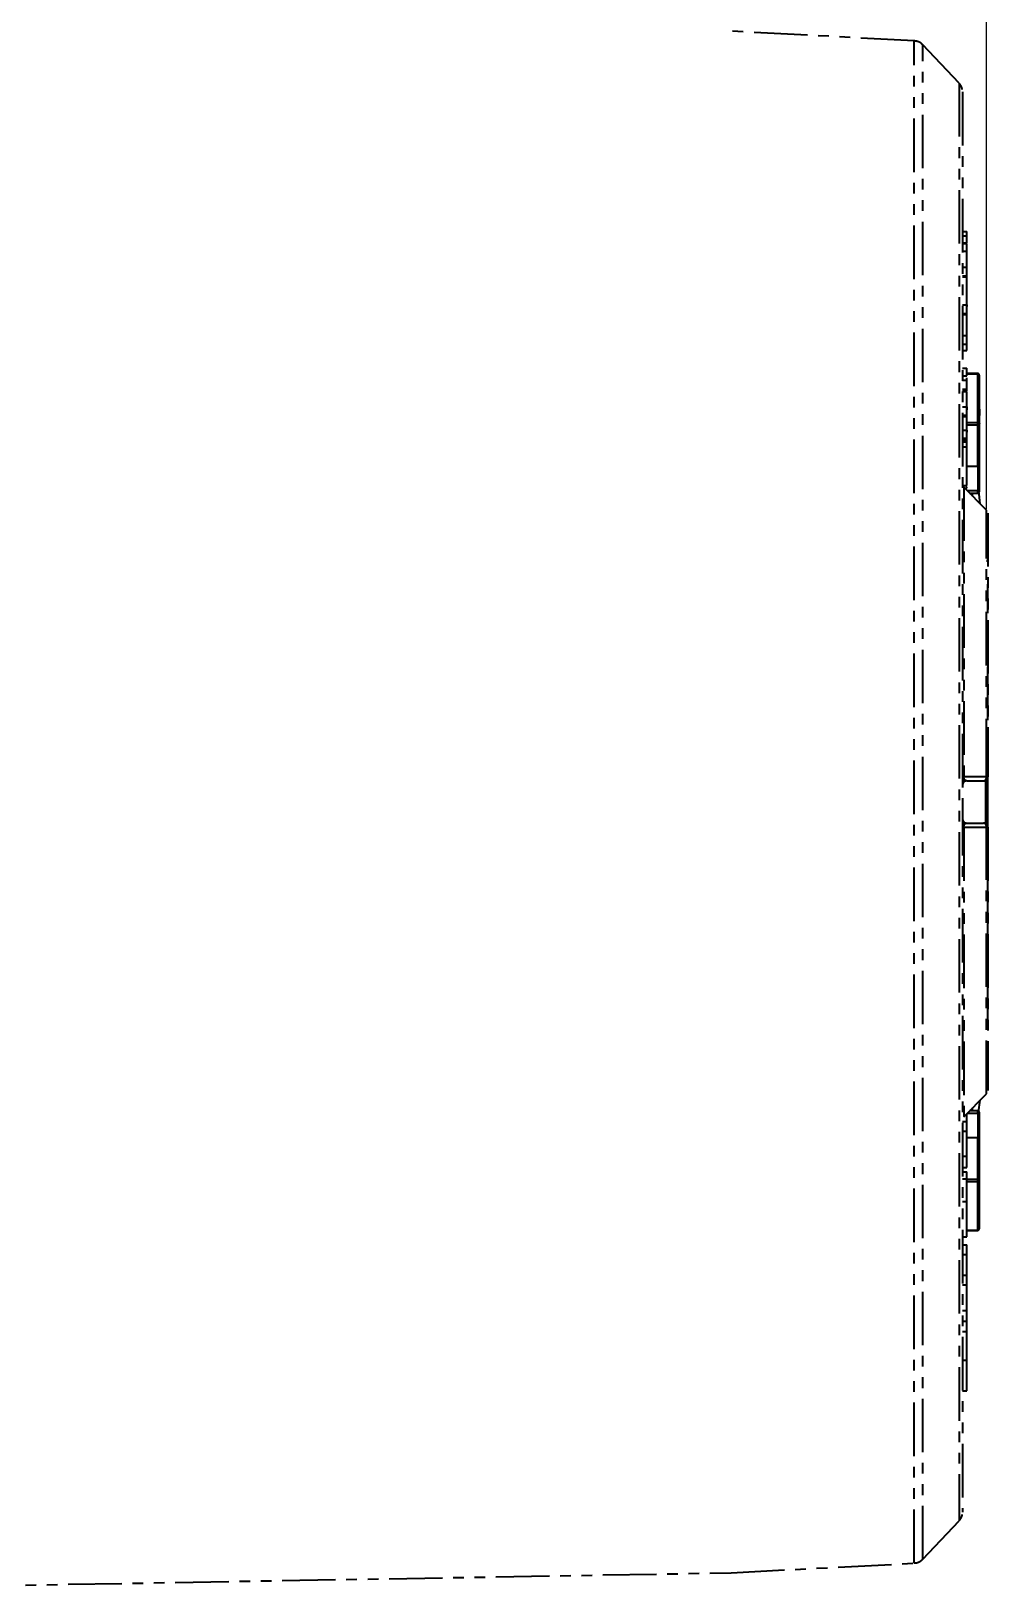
# Model space of a CAD drawing. Header units: millimetres. Extents: x 2278 to 4715, y 679 to 2402.
# Drawn here: x 3752.6 to 3866.2, y 1017 to 1202.3 of the extents above; entities that cross this region are included whole.
import ezdxf

# ---------------------------------------------------------------- set-up
doc = ezdxf.new("R2010")
doc.units = ezdxf.units.MM
doc.linetypes.add('PHANTOM', pattern=[12.7, 6.35, -1.27, 1.27, -1.27, 1.27, -1.27])
doc.layers.add('AM_5', color=3, linetype='Continuous', lineweight=25)
doc.styles.add('SLDTEXTSTYLE1', font='txt.shx', dxfattribs={"width": 0.7, "bigfont": 'gbcbig.shx'})
doc.dimstyles.new('SLDDIMSTYLE12$0', dxfattribs={"dimtxt": 12, "dimasz": 10, "dimexe": 0, "dimexo": 0.0625, "dimgap": 0.875, "dimtad": 1, "dimdec": 1, "dimlfac": 1.8, "dimrnd": 1e-09, "dimzin": 12, "dimdsep": 46, "dimtxsty": 'SLDTEXTSTYLE1', "dimcen": 0.09, "dimdle": 8.16, "dimclrd": 3, "dimclre": 3, "dimadec": 0, "dimazin": 3, "dimtfac": 1, "dimtdec": 1, "dimtofl": 0, "dimtmove": 0, "dimatfit": 3, "dimfxl": 0, "dimfrac": 2, "dimtolj": 1, "dimlwd": 5, "dimlwe": 5, "dimarcsym": 0})

# ---------------------------------------------------------------- blocks, each defined once
blk = doc.blocks.new('*D64')
at = {"layer": 'AM_5', "color": 3, "lineweight": 5, "transparency": 16777216}
blk.add_line((3690.95, 1143.67), (3690.95, 1277.53), dxfattribs=at)
at = {"layer": 'AM_5', "color": 3, "linetype": 'Continuous', "lineweight": 5, "transparency": 16777216}
for p, q in [((3700.95, 1277.53), (3856.04, 1277.53)), ((3866.04, 1145.48), (3866.04, 1277.53))]:
    blk.add_line(p, q, dxfattribs=at)
at = {"layer": 'AM_5', "color": 3, "transparency": 16777216}
for points in [[(3700.95, 1279.2), (3700.95, 1275.86), (3690.95, 1277.53)], [(3856.04, 1279.2), (3856.04, 1275.86), (3866.04, 1277.53)]]:
    blk.add_solid(points, dxfattribs=at)
at = {"layer": 'Defpoints', "color": 0, "transparency": 16777216}
for p in [(3866.04, 1277.53), (3866.04, 1145.42), (3690.95, 1143.6)]:
    blk.add_point(p, dxfattribs=at)
at = {"layer": 'AM_5', "color": 0, "transparency": 16777216, "insert": (3777.49, 1284.4), "char_height": 12, "attachment_point": 5, "style": 'SLDTEXTSTYLE1'}
blk.add_mtext('\\A1;195', dxfattribs=at)

msp = doc.modelspace()

# ---------------------------------------------------------------- linework, layer by layer
at = {"color": 7, "linetype": 'PHANTOM', "lineweight": 25}
for p, q in [((3857.437, 1201.116), (3835.708, 1202.254)), ((3862.77, 1196.094), (3858.446, 1200.65)), ((3863.182, 1178.465), (3863.682, 1178.465)), ((3863.682, 1177.955), (3863.682, 1178.465)), ((3863.182, 1177.955), (3863.682, 1177.955)), ((3863.182, 1177.125), (3863.682, 1177.125)), ((3863.182, 1177.061), (3863.682, 1177.061)), ((3863.182, 1176.167), (3863.682, 1176.167)), ((3863.682, 1177.125), (3863.682, 1177.955)), ((3863.682, 1176.167), (3863.682, 1177.061)), ((3863.182, 1174.253), (3863.682, 1174.253)), ((3863.182, 1173.231), (3863.682, 1173.231)), ((3863.182, 1173.104), (3863.682, 1173.104)), ((3863.682, 1173.231), (3863.682, 1174.253)), ((3863.682, 1173.359), (3863.682, 1173.355)), ((3863.682, 1173.104), (3863.682, 1173.231)), ((3863.682, 1169.785), (3863.682, 1173.104)), ((3863.182, 1169.785), (3863.682, 1169.785)), ((3863.182, 1168.764), (3863.682, 1168.764)), ((3863.682, 1168.764), (3863.682, 1169.785)), ((3863.682, 1168.636), (3863.682, 1168.764)), ((3863.182, 1168.636), (3863.682, 1168.636)), ((3863.682, 1166.147), (3863.682, 1168.636)), ((3863.182, 1166.147), (3863.682, 1166.147)), ((3863.182, 1165.126), (3863.682, 1165.126)), ((3863.682, 1165.126), (3863.682, 1166.147)), ((3863.682, 1164.36), (3863.682, 1165.126)), ((3863.182, 1164.36), (3863.682, 1164.36)), ((3863.182, 1162.254), (3863.682, 1162.254)), ((3863.182, 1161.36), (3863.682, 1161.36)), ((3863.682, 1161.36), (3863.682, 1162.254)), ((3864.982, 1161.625), (3863.682, 1161.625)), ((3863.682, 1161.59), (3864.982, 1161.59)), ((3863.182, 1160.849), (3863.682, 1160.849)), ((3863.182, 1159.764), (3863.682, 1159.764)), ((3863.182, 1159.573), (3863.682, 1159.573)), ((3863.182, 1159.509), (3863.682, 1159.509)), ((3863.682, 1159.764), (3863.682, 1160.849)), ((3863.682, 1159.573), (3863.682, 1159.764)), ((3863.682, 1157.658), (3863.682, 1159.509)), ((3863.182, 1157.658), (3863.682, 1157.658)), ((3863.682, 1156.701), (3863.682, 1157.658)), ((3863.182, 1156.701), (3863.682, 1156.701)), ((3863.182, 1156.509), (3863.682, 1156.509)), ((3863.682, 1156.509), (3863.682, 1156.701)), ((3863.682, 1154.914), (3863.682, 1156.509)), ((3863.682, 1155.809), (3864.982, 1155.809)), ((3865.182, 1157.4), (3865.182, 1156.635)), ((3863.182, 1154.914), (3863.682, 1154.914)), ((3863.182, 1153.956), (3863.682, 1153.956)), ((3863.682, 1155.556), (3864.982, 1155.556)), ((3863.682, 1153.956), (3863.682, 1154.914)), ((3863.682, 1153.765), (3863.682, 1153.956)), ((3864.982, 1150.623), (3864.982, 1155.556)), ((3865.182, 1150.765), (3865.182, 1155.697)), ((3863.682, 1153.765), (3863.182, 1153.765)), ((3863.182, 1153.637), (3863.682, 1153.637)), ((3863.182, 1153.51), (3863.682, 1153.51)), ((3863.182, 1152.935), (3863.682, 1152.935)), ((3863.682, 1153.637), (3863.682, 1153.765)), ((3863.682, 1153.573), (3863.682, 1153.637)), ((3863.682, 1153.51), (3863.682, 1153.573)), ((3863.682, 1152.935), (3863.682, 1153.51)), ((3863.682, 1150.623), (3864.982, 1150.623)), ((3863.182, 1148.34), (3863.682, 1148.34)), ((3866.036, 1145.421), (3863.329, 1148.128)), ((3863.436, 1148.021), (3863.682, 1148.021)), ((3863.682, 1148.021), (3863.682, 1148.184)), ((3864.982, 1147.699), (3863.758, 1147.699)), ((3864.012, 1147.445), (3864.982, 1147.445)), ((3864.015, 1147.442), (3864.982, 1147.442)), ((3864.379, 1147.078), (3864.379, 1147.442)), ((3864.382, 1147.075), (3864.382, 1147.442)), ((3864.982, 1147.442), (3864.982, 1147.445)), ((3865.085, 1147.709), (3865.043, 1147.962)), ((3866.143, 1139.407), (3866.118, 1139.334)), ((3866.137, 1139.375), (3866.155, 1139.438)), ((3866.159, 1139.45), (3866.165, 1139.474)), ((3863.329, 1113.803), (3866.036, 1113.806)), ((3863.682, 1113.275), (3865.682, 1113.275)), ((3866.036, 1113.806), (3866.036, 1114.289)), ((3866.036, 1107.744), (3863.329, 1107.746)), ((3863.561, 1108.245), (3863.682, 1108.275)), ((3863.682, 1108.275), (3865.682, 1108.275)), ((3866.036, 1106.813), (3866.036, 1107.744)), ((3866.165, 1084.926), (3866.176, 1084.928)), ((3866.118, 1082.215), (3866.143, 1082.143)), ((3866.155, 1082.112), (3866.137, 1082.175)), ((3866.182, 1081.93), (3866.158, 1082.105)), ((3866.165, 1082.076), (3866.159, 1082.1)), ((3863.329, 1073.421), (3866.036, 1076.128)), ((3864.379, 1074.107), (3864.379, 1074.471)), ((3864.382, 1074.107), (3864.382, 1074.474)), ((3865.067, 1073.967), (3865.285, 1075.377)), ((3863.182, 1072.85), (3863.682, 1072.85)), ((3863.682, 1072.85), (3863.682, 1073.775)), ((3863.682, 1071.705), (3863.682, 1072.85)), ((3863.758, 1073.85), (3864.982, 1073.85)), ((3864.982, 1074.104), (3864.011, 1074.104)), ((3864.982, 1074.107), (3864.015, 1074.107)), ((3864.982, 1074.104), (3864.982, 1074.107)), ((3863.182, 1071.705), (3863.682, 1071.705)), ((3863.682, 1068.687), (3863.682, 1071.705)), ((3864.982, 1070.926), (3863.682, 1070.926)), ((3864.982, 1065.993), (3864.982, 1070.926)), ((3865.182, 1065.852), (3865.182, 1070.784)), ((3863.682, 1068.687), (3863.182, 1068.687)), ((3863.182, 1067.399), (3863.682, 1067.399)), ((3863.182, 1066.873), (3863.682, 1066.873)), ((3863.682, 1063.911), (3863.682, 1066.873)), ((3863.182, 1066.027), (3863.682, 1066.027)), ((3863.682, 1063.351), (3863.682, 1066.027)), ((3863.682, 1065.993), (3864.982, 1065.993)), ((3863.682, 1065.74), (3864.982, 1065.74)), ((3865.182, 1062.713), (3865.182, 1065.852)), ((3863.182, 1063.351), (3863.682, 1063.351)), ((3865.182, 1060.124), (3865.182, 1062.713)), ((3863.682, 1059.958), (3864.982, 1059.958)), ((3863.682, 1059.924), (3864.982, 1059.924)), ((3863.182, 1059.167), (3863.682, 1059.167)), ((3863.182, 1058.206), (3863.682, 1058.206)), ((3863.182, 1057.064), (3863.682, 1057.064)), ((3863.682, 1054.603), (3863.682, 1057.064)), ((3863.182, 1054.603), (3863.682, 1054.603)), ((3863.682, 1053.458), (3863.682, 1054.603)), ((3863.182, 1053.458), (3863.682, 1053.458)), ((3863.682, 1050.439), (3863.682, 1053.458)), ((3863.182, 1050.439), (3863.682, 1050.439)), ((3863.182, 1049.161), (3863.682, 1049.161)), ((3863.182, 1047.916), (3863.682, 1047.916)), ((3863.182, 1044.508), (3863.682, 1044.508)), ((3863.682, 1040.895), (3863.682, 1044.508)), ((3863.182, 1040.895), (3863.682, 1040.895)), ((3858.446, 1020.899), (3862.77, 1025.456)), ((3706.182, 1017.034), (3835.708, 1019.295)), ((3835.708, 1019.295), (3857.437, 1020.434))]:
    msp.add_line(p, q, dxfattribs=at)
at = {"color": 7, "linetype": 'PHANTOM', "lineweight": 25, "flags": 128}
for points in [[(3857.437, 1020.434), (3857.437, 1020.442), (3857.437, 1020.695), (3857.437, 1021.296), (3857.437, 1022.245), (3857.437, 1023.537), (3857.437, 1025.167), (3857.437, 1027.129), (3857.437, 1029.416), (3857.437, 1032.018), (3857.437, 1034.925), (3857.437, 1038.127), (3857.437, 1041.61), (3857.437, 1045.362), (3857.437, 1049.367), (3857.437, 1053.611), (3857.437, 1058.076), (3857.437, 1062.745), (3857.437, 1067.601), (3857.437, 1072.624), (3857.437, 1077.795), (3857.437, 1083.094), (3857.437, 1088.5), (3857.437, 1093.993), (3857.437, 1099.55), (3857.437, 1105.152), (3857.437, 1110.775), (3857.437, 1116.398), (3857.437, 1121.999), (3857.437, 1127.557), (3857.437, 1133.05), (3857.437, 1138.456), (3857.437, 1143.755), (3857.437, 1148.926), (3857.437, 1153.949), (3857.437, 1158.804), (3857.437, 1163.474), (3857.437, 1167.939), (3857.437, 1172.182), (3857.437, 1176.188), (3857.437, 1179.939), (3857.437, 1183.422), (3857.437, 1186.624), (3857.437, 1189.532), (3857.437, 1192.134), (3857.437, 1194.42), (3857.437, 1196.382), (3857.437, 1198.013), (3857.437, 1199.305), (3857.437, 1200.253), (3857.437, 1200.855), (3857.437, 1201.107), (3857.437, 1201.116)], [(3858.446, 1020.899), (3858.446, 1020.911), (3858.446, 1021.183), (3858.446, 1021.817), (3858.446, 1022.808), (3858.446, 1024.153), (3858.446, 1025.847), (3858.446, 1027.883), (3858.446, 1030.253), (3858.447, 1032.947), (3858.447, 1035.954), (3858.447, 1039.262), (3858.447, 1042.858), (3858.447, 1046.728), (3858.447, 1050.855), (3858.447, 1055.224), (3858.447, 1059.816), (3858.447, 1064.613), (3858.447, 1069.596), (3858.447, 1074.745), (3858.447, 1080.039), (3858.447, 1085.457), (3858.447, 1090.977), (3858.447, 1096.576), (3858.447, 1102.233), (3858.447, 1107.924), (3858.447, 1113.626), (3858.447, 1119.317), (3858.447, 1124.973), (3858.447, 1130.573), (3858.447, 1136.092), (3858.447, 1141.51), (3858.447, 1146.804), (3858.447, 1151.953), (3858.447, 1156.936), (3858.447, 1161.734), (3858.447, 1166.326), (3858.447, 1170.695), (3858.447, 1174.822), (3858.447, 1178.691), (3858.447, 1182.288), (3858.447, 1185.596), (3858.447, 1188.603), (3858.446, 1191.297), (3858.446, 1193.666), (3858.446, 1195.702), (3858.446, 1197.396), (3858.446, 1198.742), (3858.446, 1199.733), (3858.446, 1200.366), (3858.446, 1200.639), (3858.446, 1200.65)], [(3862.77, 1196.094), (3862.77, 1196.086), (3862.77, 1195.833), (3862.77, 1195.221), (3862.77, 1194.254), (3862.77, 1192.935), (3862.77, 1191.271), (3862.77, 1189.268), (3862.77, 1186.934), (3862.77, 1184.28), (3862.77, 1181.316), (3862.77, 1178.056), (3862.77, 1174.512), (3862.77, 1170.7), (3862.77, 1166.635), (3862.77, 1162.336), (3862.77, 1157.819), (3862.77, 1153.104), (3862.771, 1148.212), (3862.771, 1143.161), (3862.771, 1137.974), (3862.771, 1132.673), (3862.771, 1127.28), (3862.771, 1121.817), (3862.771, 1116.307), (3862.771, 1110.775), (3862.771, 1105.242), (3862.771, 1099.733), (3862.771, 1094.27), (3862.771, 1088.876), (3862.771, 1083.575), (3862.771, 1078.388), (3862.771, 1073.338), (3862.77, 1068.445), (3862.77, 1063.73), (3862.77, 1059.214), (3862.77, 1054.914), (3862.77, 1050.85), (3862.77, 1047.038), (3862.77, 1043.494), (3862.77, 1040.233), (3862.77, 1037.27), (3862.77, 1034.615), (3862.77, 1032.282), (3862.77, 1030.279), (3862.77, 1028.614), (3862.77, 1027.296), (3862.77, 1026.329), (3862.77, 1025.717), (3862.77, 1025.463), (3862.77, 1025.456)], [(3864.982, 1161.59), (3864.982, 1161.607), (3864.982, 1161.619), (3864.982, 1161.624), (3864.982, 1161.625)], [(3864.982, 1155.809), (3864.982, 1156.647), (3864.982, 1157.456), (3864.982, 1158.233), (3864.982, 1158.977), (3864.982, 1159.687), (3864.982, 1160.36), (3864.982, 1160.995), (3864.982, 1161.59)], [(3864.982, 1155.809), (3865.021, 1155.807), (3865.058, 1155.801), (3865.093, 1155.79), (3865.123, 1155.776), (3865.148, 1155.759), (3865.167, 1155.74), (3865.178, 1155.719), (3865.182, 1155.697)], [(3864.982, 1155.556), (3864.982, 1155.582), (3864.982, 1155.612), (3864.982, 1155.644), (3864.982, 1155.678), (3864.982, 1155.713), (3864.982, 1155.747), (3864.982, 1155.779), (3864.982, 1155.809)], [(3864.982, 1150.623), (3864.982, 1150.325), (3864.982, 1149.996), (3864.982, 1149.64), (3864.982, 1149.265), (3864.982, 1148.876), (3864.982, 1148.481), (3864.982, 1148.086), (3864.982, 1147.699)], [(3863.329, 1148.128), (3863.329, 1148.047), (3863.329, 1147.604), (3863.329, 1146.781), (3863.329, 1145.586), (3863.329, 1144.031), (3863.329, 1142.133), (3863.329, 1139.911), (3863.329, 1137.387), (3863.329, 1134.589), (3863.329, 1131.545), (3863.329, 1128.286), (3863.329, 1124.846), (3863.329, 1121.261), (3863.329, 1117.567), (3863.329, 1113.803)], [(3864.982, 1147.504), (3864.982, 1147.523), (3864.982, 1147.545), (3864.982, 1147.569), (3864.982, 1147.594), (3864.982, 1147.62), (3864.982, 1147.646), (3864.982, 1147.673), (3864.982, 1147.699)], [(3864.982, 1147.445), (3864.982, 1147.447), (3864.982, 1147.45), (3864.982, 1147.455), (3864.982, 1147.461), (3864.982, 1147.47), (3864.982, 1147.48), (3864.982, 1147.491), (3864.982, 1147.504)], [(3865.286, 1146.171), (3865.146, 1147.311), (3865.119, 1147.496)], [(3866.036, 1114.289), (3866.036, 1117.271), (3866.036, 1120.669), (3866.036, 1123.967), (3866.036, 1127.13), (3866.036, 1130.127), (3866.036, 1132.926), (3866.036, 1135.5), (3866.036, 1137.821), (3866.036, 1139.867), (3866.036, 1141.616), (3866.036, 1143.05), (3866.036, 1144.156), (3866.036, 1144.921), (3866.036, 1145.339), (3866.036, 1145.421)], [(3865.893, 1113.321), (3865.893, 1110.775), (3865.893, 1108.227)], [(3863.329, 1107.746), (3863.329, 1103.982), (3863.329, 1100.289), (3863.329, 1096.704), (3863.329, 1093.264), (3863.329, 1090.005), (3863.329, 1086.961), (3863.329, 1084.162), (3863.329, 1081.639), (3863.329, 1079.417), (3863.329, 1077.518), (3863.329, 1075.964), (3863.329, 1074.768), (3863.329, 1073.945), (3863.329, 1073.503), (3863.329, 1073.421)], [(3866.036, 1076.128), (3866.036, 1076.211), (3866.036, 1076.628), (3866.036, 1077.393), (3866.036, 1078.499), (3866.036, 1079.934), (3866.036, 1081.683), (3866.036, 1083.729), (3866.036, 1086.05), (3866.036, 1088.623), (3866.036, 1091.423), (3866.036, 1094.419), (3866.036, 1097.583), (3866.036, 1100.88), (3866.036, 1104.279), (3866.036, 1106.813)], [(3864.982, 1074.045), (3864.982, 1074.058), (3864.982, 1074.069), (3864.982, 1074.079), (3864.982, 1074.087), (3864.982, 1074.094), (3864.982, 1074.099), (3864.982, 1074.102), (3864.982, 1074.104)], [(3864.982, 1073.85), (3864.982, 1073.876), (3864.982, 1073.902), (3864.982, 1073.929), (3864.982, 1073.955), (3864.982, 1073.98), (3864.982, 1074.003), (3864.982, 1074.025), (3864.982, 1074.045)], [(3864.982, 1073.85), (3864.982, 1073.463), (3864.982, 1073.068), (3864.982, 1072.673), (3864.982, 1072.284), (3864.982, 1071.908), (3864.982, 1071.553), (3864.982, 1071.223), (3864.982, 1070.926)], [(3864.982, 1065.74), (3864.982, 1065.77), (3864.982, 1065.802), (3864.982, 1065.836), (3864.982, 1065.871), (3864.982, 1065.905), (3864.982, 1065.937), (3864.982, 1065.967), (3864.982, 1065.993)], [(3864.982, 1065.74), (3865.021, 1065.742), (3865.058, 1065.748), (3865.093, 1065.758), (3865.123, 1065.772), (3865.148, 1065.789), (3865.167, 1065.809), (3865.178, 1065.83), (3865.182, 1065.852)], [(3864.982, 1059.958), (3864.982, 1060.554), (3864.982, 1061.189), (3864.982, 1061.862), (3864.982, 1062.572), (3864.982, 1063.316), (3864.982, 1064.093), (3864.982, 1064.902), (3864.982, 1065.74)], [(3864.982, 1059.983), (3864.982, 1059.96), (3864.982, 1059.943), (3864.982, 1059.931), (3864.982, 1059.925), (3864.982, 1059.924)], [(3864.982, 1059.924), (3864.982, 1059.925), (3864.982, 1059.93), (3864.982, 1059.941), (3864.982, 1059.958)]]:
    msp.add_lwpolyline(points, dxfattribs=at)
at = {"color": 7, "linetype": 'PHANTOM', "lineweight": 25}
for centre, radius, start, end in [((3864.998, 1161.406), 0.185, 5.85572, 94.84996), ((3865.007, 1155.733), 0.179, 261.95044, 348.57855), ((3865.007, 1150.8), 0.179, 261.95044, 348.57855), ((3865.028, 1147.472), 0.232, 48.45882, 101.56135), ((3864.982, 1147.645), 0.2, 269.98753, 359.98753), ((3864.982, 1147.642), 0.2, 270, 360), ((3863.682, 1112.775), 0.5, 89.99997, 180), ((3865.682, 1113.775), 0.5, 270, 360), ((3866.054, 1113.53), 0.277, 62.37638, 93.77215), ((3863.682, 1108.775), 0.5, 180, 270.00004), ((3865.682, 1107.775), 0.5, 360, 90), ((3866.054, 1108.02), 0.277, 266.22785, 297.62362), ((3864.982, 1073.907), 0.2, 360, 90), ((3864.982, 1073.904), 0.2, 0.01246, 90.01247), ((3865.028, 1074.077), 0.232, 258.43864, 311.54119), ((3865.007, 1070.749), 0.179, 11.42145, 98.04956), ((3865.007, 1065.816), 0.179, 11.42145, 98.04956), ((3864.998, 1060.143), 0.185, 265.15004, 354.14429)]:
    msp.add_arc(centre, radius, start, end, dxfattribs=at)
for points, knots in [([(3858.453, 1200.621), (3858.415, 1200.668), (3858.272, 1200.842), (3857.926, 1201.041), (3857.605, 1201.083), (3857.449, 1201.104)], [0, 0, 0, 0, 0.1560443, 0.589322, 1, 1, 1, 1]), ([(3863.153, 1195.339), (3863.119, 1195.479), (3863.057, 1195.732), (3862.89, 1195.931), (3862.815, 1196.019)], [0, 0, 0, 0, 0.5529909, 1, 1, 1, 1]), ([(3863.182, 1195.054), (3863.182, 1194.997), (3863.182, 1194.881), (3863.182, 1193.524), (3863.182, 1191.313), (3863.182, 1188.19), (3863.182, 1184.211), (3863.182, 1179.415), (3863.182, 1173.857), (3863.182, 1167.598), (3863.182, 1160.708), (3863.182, 1153.263), (3863.182, 1145.346), (3863.182, 1137.045), (3863.182, 1128.452), (3863.182, 1119.663), (3863.182, 1113.737), (3863.182, 1110.775)], [0, 0, 0, 0, 0.0663505, 0.1330398, 0.199729, 0.2664183, 0.3331075, 0.3997968, 0.466486, 0.5331753, 0.5998645, 0.6665538, 0.733243, 0.7999323, 0.8666215, 0.9333108, 1, 1, 1, 1]), ([(3863.682, 1174.253), (3863.682, 1174.514), (3863.682, 1174.971), (3863.682, 1175.522), (3863.682, 1175.84), (3863.682, 1175.981), (3863.682, 1176.052), (3863.682, 1176.112), (3863.682, 1176.149), (3863.682, 1176.167)], [0, 0, 0, 0, 0.4018451, 0.700925, 0.8501447, 0.9000038, 0.92545, 0.9625731, 1, 1, 1, 1]), ([(3863.682, 1169.657), (3863.682, 1170.113), (3863.682, 1170.95), (3863.682, 1171.772), (3863.682, 1172.146)], [0, 0, 0, 0, 0.5444227, 1, 1, 1, 1]), ([(3863.682, 1169.785), (3863.682, 1169.767), (3863.682, 1169.731), (3863.682, 1169.673), (3863.682, 1169.615), (3863.682, 1169.587), (3863.682, 1169.589), (3863.682, 1169.589)], [0, 0, 0, 0, 0.1133857, 0.2261004, 0.4521085, 0.9035522, 1, 1, 1, 1]), ([(3865.167, 1161.478), (3865.165, 1161.489), (3865.161, 1161.51), (3865.146, 1161.539), (3865.126, 1161.565), (3865.101, 1161.587), (3865.072, 1161.604), (3865.042, 1161.616), (3865.011, 1161.623), (3864.992, 1161.624), (3864.982, 1161.625)], [0, 0, 0, 0, 0.1371732, 0.2714331, 0.4024836, 0.5300389, 0.6538238, 0.7735757, 0.8890458, 1, 1, 1, 1]), ([(3863.682, 1160.849), (3863.682, 1160.865), (3863.682, 1160.953), (3863.682, 1161.039), (3863.682, 1161.111)], [0, 0, 0, 0, 0.1741084, 1, 1, 1, 1]), ([(3863.682, 1157.658), (3863.682, 1157.633), (3863.682, 1157.596), (3863.682, 1157.545), (3863.682, 1157.5), (3863.682, 1157.45), (3863.682, 1157.373), (3863.682, 1157.32), (3863.682, 1157.331), (3863.682, 1157.339)], [0, 0, 0, 0, 0.0628935, 0.0931861, 0.1255191, 0.1834586, 0.2508615, 0.5002621, 1, 1, 1, 1]), ([(3863.682, 1154.914), (3863.682, 1154.898), (3863.682, 1154.872), (3863.682, 1154.833), (3863.682, 1154.8), (3863.682, 1154.744), (3863.682, 1154.684), (3863.682, 1154.65), (3863.682, 1154.655), (3863.682, 1154.658)], [0, 0, 0, 0, 0.0518131, 0.0882956, 0.1299462, 0.1775457, 0.3534829, 0.7059159, 1, 1, 1, 1]), ([(3863.682, 1148.34), (3863.682, 1148.859), (3863.682, 1149.887), (3863.682, 1151.432), (3863.682, 1152.43), (3863.682, 1152.935)], [0, 0, 0, 0, 0.3347977, 0.6633059, 1, 1, 1, 1]), ([(3865.182, 1147.645), (3865.182, 1147.917), (3865.182, 1148.472), (3865.182, 1149.324), (3865.182, 1150.126), (3865.182, 1150.554), (3865.182, 1150.765)], [0, 0, 0, 0, 0.24558897, 0.5, 0.75441103, 1, 1, 1, 1]), ([(3866.182, 1145.068), (3866.182, 1145.023), (3866.182, 1144.933), (3866.182, 1144.19), (3866.182, 1142.755), (3866.182, 1140.208), (3866.182, 1136.665), (3866.182, 1132.939), (3866.182, 1129.4), (3866.182, 1125.628), (3866.182, 1121.716), (3866.182, 1117.765), (3866.182, 1115.093), (3866.182, 1113.775)], [0, 0, 0, 0, 0.07827687, 0.15871, 0.24116849, 0.36932909, 0.49988873, 0.58696496, 0.67333854, 0.75883145, 0.84127172, 0.92171409, 1, 1, 1, 1]), ([(3866.182, 1139.62), (3866.182, 1139.752), (3866.182, 1140.016), (3866.182, 1140.378), (3866.182, 1140.714), (3866.182, 1141.021), (3866.182, 1141.3), (3866.182, 1141.55), (3866.182, 1141.701), (3866.182, 1141.804), (3866.182, 1141.92), (3866.182, 1142.074), (3866.182, 1142.215), (3866.182, 1142.421), (3866.182, 1142.46), (3866.182, 1142.492)], [0, 0, 0, 0, 0.07144385, 0.14288374, 0.21431988, 0.28576303, 0.35720674, 0.42863778, 0.50005558, 0.50406448, 0.53604837, 0.6252562, 0.69323765, 0.75009307, 1, 1, 1, 1]), ([(3866.113, 1139.331), (3866.13, 1139.368), (3866.171, 1139.46), (3866.178, 1139.56), (3866.182, 1139.62)], [0, 0, 0, 0, 0.4097539, 1, 1, 1, 1]), ([(3866.182, 1139.62), (3866.182, 1139.572), (3866.182, 1139.521), (3866.166, 1139.474), (3866.165, 1139.471)], [0, 0, 0, 0, 0.946273, 1, 1, 1, 1]), ([(3866.182, 1107.777), (3866.182, 1108.776), (3866.182, 1111.029), (3866.182, 1114.552), (3866.182, 1118.274), (3866.182, 1121.891), (3866.182, 1125.349), (3866.182, 1128.604), (3866.182, 1131.599), (3866.182, 1134.325), (3866.182, 1135.855), (3866.182, 1136.62)], [0, 0, 0, 0, 0.0904762, 0.2041666, 0.3178571, 0.4315476, 0.5452381, 0.6589286, 0.772619, 0.8863095, 1, 1, 1, 1]), ([(3863.312, 1113.362), (3863.334, 1113.347), (3863.392, 1113.307), (3863.496, 1113.306), (3863.561, 1113.305)], [0, 0, 0, 0, 0.3808157, 1, 1, 1, 1]), ([(3863.682, 1113.275), (3863.642, 1113.28), (3863.562, 1113.291), (3863.467, 1113.368), (3863.4, 1113.468), (3863.36, 1113.56), (3863.337, 1113.656), (3863.328, 1113.74), (3863.329, 1113.782), (3863.329, 1113.803)], [0, 0, 0, 0, 0.28654563, 0.56106869, 0.68919014, 0.8054766, 0.90650496, 0.95317639, 1, 1, 1, 1]), ([(3865.682, 1113.275), (3865.729, 1113.282), (3865.802, 1113.293), (3865.886, 1113.362), (3865.944, 1113.433), (3865.989, 1113.516), (3866.03, 1113.64), (3866.034, 1113.74), (3866.036, 1113.806)], [0, 0, 0, 0, 0.238585, 0.3787456, 0.4999975, 0.6362115, 0.761415, 1, 1, 1, 1]), ([(3863.182, 1110.775), (3863.182, 1107.812), (3863.182, 1101.887), (3863.182, 1093.097), (3863.182, 1084.505), (3863.182, 1076.203), (3863.182, 1068.286), (3863.182, 1060.842), (3863.182, 1053.951), (3863.182, 1047.692), (3863.182, 1042.134), (3863.182, 1037.338), (3863.182, 1033.36), (3863.182, 1030.236), (3863.182, 1028.026), (3863.182, 1026.668), (3863.182, 1026.552), (3863.182, 1026.495)], [0, 0, 0, 0, 0.066684, 0.133368, 0.200052, 0.266736, 0.33342, 0.400104, 0.466788, 0.533472, 0.600156, 0.66684, 0.7335241, 0.8002081, 0.8668921, 0.9335761, 1, 1, 1, 1]), ([(3863.561, 1108.245), (3863.496, 1108.244), (3863.392, 1108.242), (3863.334, 1108.203), (3863.312, 1108.188)], [0, 0, 0, 0, 0.6187385, 1, 1, 1, 1]), ([(3863.329, 1107.746), (3863.329, 1107.767), (3863.328, 1107.81), (3863.337, 1107.894), (3863.36, 1107.99), (3863.4, 1108.081), (3863.467, 1108.183), (3863.523, 1108.22), (3863.561, 1108.245)], [0, 0, 0, 0, 0.0657455, 0.1312299, 0.2728945, 0.435902, 0.6154442, 1, 1, 1, 1]), ([(3866.036, 1107.744), (3866.034, 1107.809), (3866.03, 1107.909), (3865.989, 1108.033), (3865.944, 1108.117), (3865.886, 1108.188), (3865.802, 1108.256), (3865.729, 1108.268), (3865.682, 1108.275)], [0, 0, 0, 0, 0.2385849, 0.3638389, 0.5000025, 0.6213043, 0.7614151, 1, 1, 1, 1]), ([(3866.182, 1107.775), (3866.182, 1106.413), (3866.182, 1103.69), (3866.182, 1099.718), (3866.182, 1095.902), (3866.182, 1092.3), (3866.182, 1088.964), (3866.182, 1085.941), (3866.182, 1083.276), (3866.182, 1081.005), (3866.182, 1079.164), (3866.182, 1077.768), (3866.182, 1076.88), (3866.182, 1076.467), (3866.182, 1076.524), (3866.182, 1076.539)], [0, 0, 0, 0, 0.0808771, 0.1617542, 0.2426313, 0.3235084, 0.4043855, 0.4852626, 0.5661397, 0.6470168, 0.7278939, 0.808771, 0.8896481, 0.9705252, 1, 1, 1, 1]), ([(3866.182, 1084.93), (3866.182, 1085.695), (3866.182, 1087.225), (3866.182, 1089.951), (3866.182, 1092.946), (3866.182, 1096.2), (3866.182, 1099.659), (3866.182, 1103.278), (3866.182, 1105.937), (3866.182, 1107.38), (3866.182, 1107.566)], [0, 0, 0, 0, 0.1398935, 0.2797871, 0.4196806, 0.5595741, 0.6994677, 0.8393612, 0.9792547, 1, 1, 1, 1]), ([(3866.159, 1082.094), (3866.162, 1082.086), (3866.181, 1082.034), (3866.182, 1081.978), (3866.182, 1081.93)], [0, 0, 0, 0, 0.1486571, 1, 1, 1, 1]), ([(3866.182, 1079.111), (3866.182, 1079.106), (3866.182, 1079.091), (3866.182, 1079.576), (3866.182, 1080.475), (3866.182, 1081.445), (3866.182, 1081.93)], [0, 0, 0, 0, 0.1673104, 0.4448736, 0.7224368, 1, 1, 1, 1]), ([(3865.182, 1070.784), (3865.182, 1070.995), (3865.182, 1071.423), (3865.182, 1072.224), (3865.182, 1073.077), (3865.182, 1073.631), (3865.182, 1073.904)], [0, 0, 0, 0, 0.24558897, 0.5, 0.75441103, 1, 1, 1, 1]), ([(3863.682, 1067.399), (3863.682, 1067.486), (3863.682, 1067.66), (3863.682, 1067.963), (3863.682, 1068.359), (3863.682, 1068.556), (3863.682, 1068.687)], [0, 0, 0, 0, 0.1250401, 0.2502359, 0.4998742, 1, 1, 1, 1]), ([(3863.682, 1059.167), (3863.682, 1059.201), (3863.682, 1059.271), (3863.682, 1059.901), (3863.682, 1060.733), (3863.682, 1061.523), (3863.682, 1062.416), (3863.682, 1063.039), (3863.682, 1063.351)], [0, 0, 0, 0, 0.25015941, 0.49958066, 0.62466902, 0.74973011, 0.87480959, 1, 1, 1, 1]), ([(3863.682, 1057.064), (3863.682, 1057.159), (3863.682, 1057.278), (3863.682, 1057.554), (3863.682, 1057.798), (3863.682, 1058.042), (3863.682, 1058.206)], [0, 0, 0, 0, 0.5004596, 0.6283614, 0.7507034, 1, 1, 1, 1]), ([(3863.682, 1049.161), (3863.682, 1049.247), (3863.682, 1049.419), (3863.682, 1049.72), (3863.682, 1050.112), (3863.682, 1050.308), (3863.682, 1050.439)], [0, 0, 0, 0, 0.125077, 0.2502224, 0.4998872, 1, 1, 1, 1]), ([(3863.682, 1047.745), (3863.682, 1047.905), (3863.682, 1048.146), (3863.682, 1048.65), (3863.682, 1048.991), (3863.682, 1049.161)], [0, 0, 0, 0, 0.5005372, 0.7503463, 1, 1, 1, 1]), ([(3863.682, 1044.508), (3863.682, 1044.911), (3863.682, 1045.718), (3863.682, 1046.708), (3863.682, 1047.36), (3863.682, 1047.709), (3863.682, 1047.854), (3863.682, 1047.91), (3863.682, 1047.914), (3863.682, 1047.916)], [0, 0, 0, 0, 0.2503213, 0.4998014, 0.6247836, 0.7496745, 0.8746984, 0.9373467, 1, 1, 1, 1]), ([(3862.867, 1025.584), (3862.901, 1025.626), (3862.995, 1025.739), (3863.084, 1025.945), (3863.139, 1026.108), (3863.151, 1026.185), (3863.151, 1026.188)], [0, 0, 0, 0, 0.2393477, 0.6547521, 0.9846919, 1, 1, 1, 1]), ([(3857.441, 1020.459), (3857.522, 1020.457), (3857.767, 1020.454), (3858.115, 1020.623), (3858.381, 1020.809), (3858.474, 1020.936), (3858.489, 1020.956)], [0, 0, 0, 0, 0.20194111, 0.60715045, 0.93704978, 1, 1, 1, 1])]:
    msp.add_open_spline(points, degree=3, knots=knots, dxfattribs=at)
msp.add_open_spline([(3865.182, 1155.697), (3865.182, 1156.789), (3865.182, 1158.973), (3865.182, 1160.608), (3865.182, 1161.425)], degree=3, dxfattribs=at)

# ---------------------------------------------------------------- dimensions: what is measured, and where the dimension line sits
at = {"layer": 'AM_5'}
dim = msp.add_linear_dim(base=(3866.036, 1277.529), p1=(3690.953, 1143.603), p2=(3866.036, 1145.421), text='195', dimstyle='SLDDIMSTYLE12$0', override={"dimlfac": 1}, dxfattribs=at)
dim.commit()
dim.dimension.update_dxf_attribs({"geometry": '*D64', "text_midpoint": (3777.487, 1277.529), "dimtype": 160})

doc.saveas('drawing.dxf')
